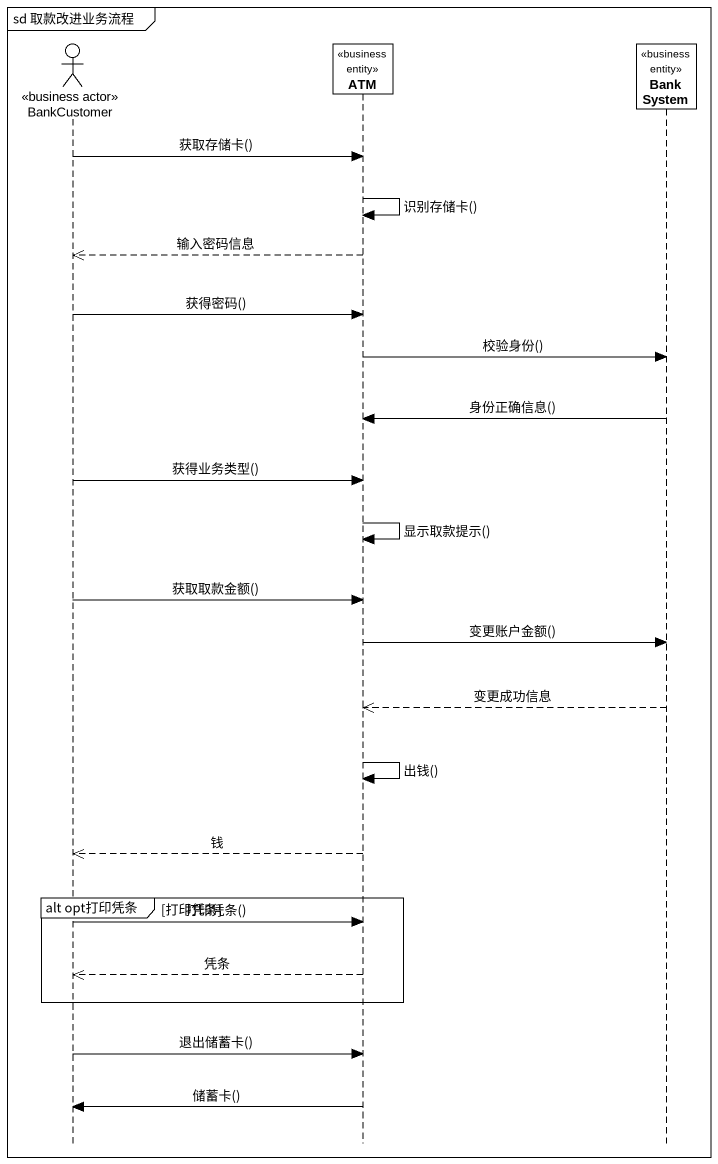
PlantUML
@startuml
mainframe sd 取款改进业务流程
hide footbox
actor BankCustomer <<business actor>>
participant ATM <<business entity>>
participant BankSystem <<business entity>>

BankCustomer -> ATM : 获取存储卡()
ATM -> ATM : 识别存储卡()
ATM -->> BankCustomer : 输入密码信息
BankCustomer -> ATM : 获得密码()
ATM -> BankSystem : 校验身份()
BankSystem -> ATM : 身份正确信息()
BankCustomer -> ATM : 获得业务类型()
ATM -> ATM : 显示取款提示()
BankCustomer -> ATM : 获取取款金额()
ATM -> BankSystem : 变更账户金额()
BankSystem -->> ATM : 变更成功信息
ATM -> ATM : 出钱()
ATM -->> BankCustomer : 钱
group alt opt打印凭条 [打印凭条]
  BankCustomer -> ATM : 打印凭条()
  ATM -->> BankCustomer : 凭条
end
BankCustomer -> ATM : 退出储蓄卡()
ATM -> BankCustomer : 储蓄卡()
@enduml
